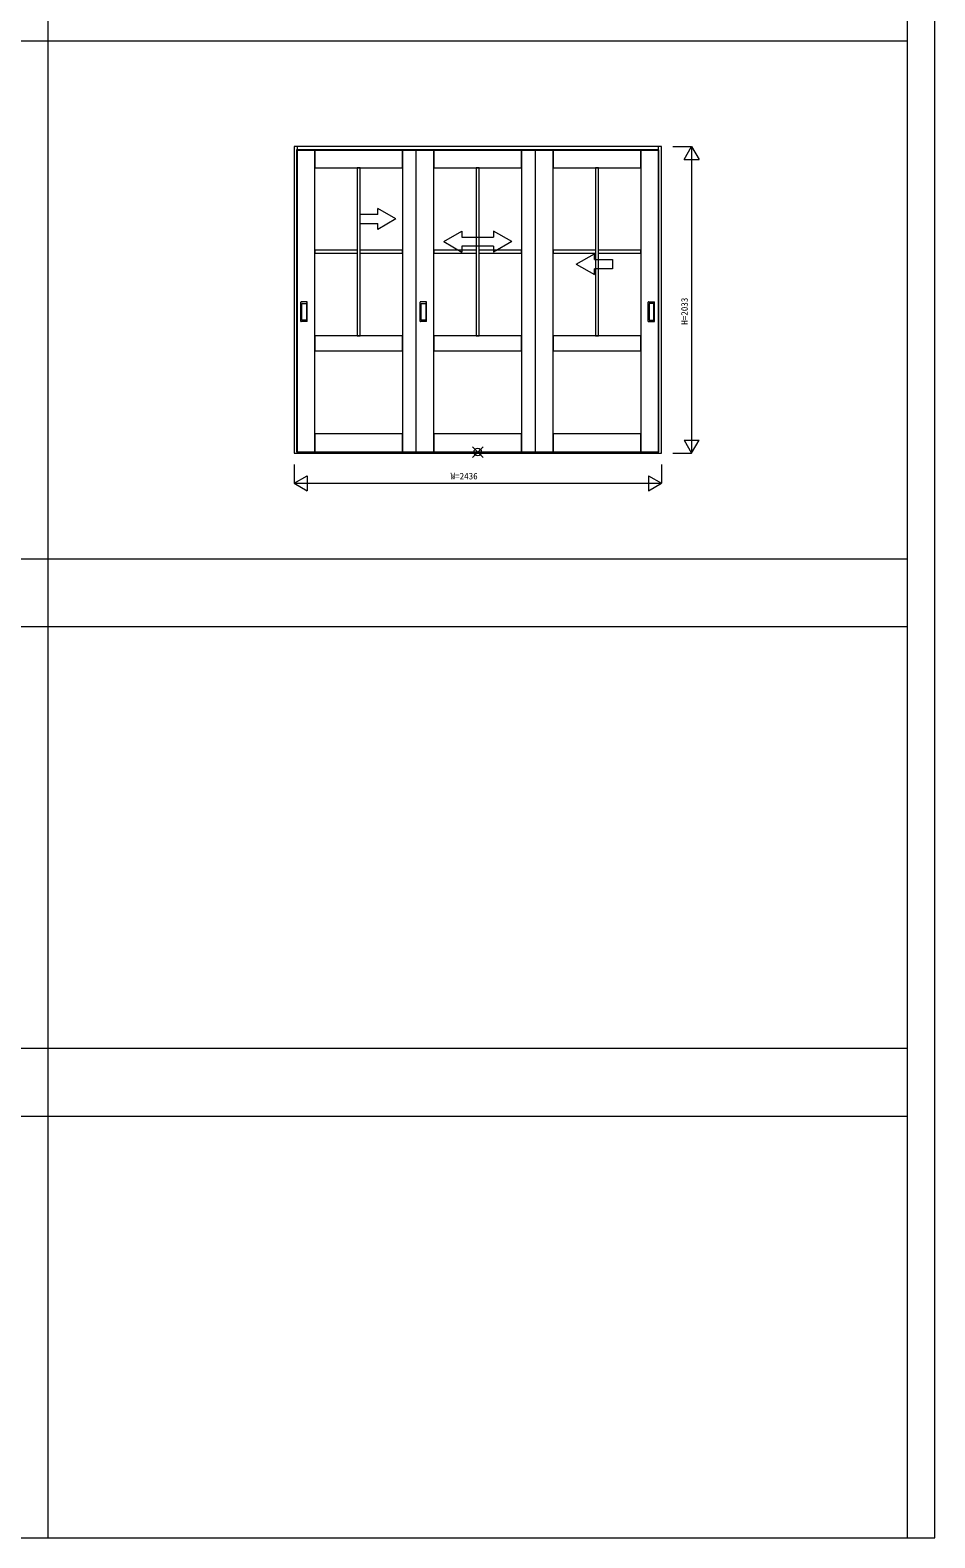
# Model space of a CAD drawing. Units: millimetres, scale not verified. Extents: x -14341 to 14341, y -10000 to 10000.
# Drawn here: x 8341 to 14341, y -10000 to 1 of the extents above; entities that cross this region are included whole.
import ezdxf
from ezdxf.enums import TextEntityAlignment as Align

# ---------------------------------------------------------------- set-up
doc = ezdxf.new("R2010")
doc.units = ezdxf.units.MM
doc.header["$LTSCALE"] = 50
for name, color, linetype, lineweight in [('0-1_YKK_F1', 7, 'Continuous', 18), ('0-2_YKK_IN', 1, 'Continuous', 18), ('0-3_YKK_A1', 4, 'Continuous', 18), ('0-4_YKK_N1', 2, 'Continuous', 18)]:
    doc.layers.add(name, color=color, linetype=linetype, lineweight=lineweight)
doc.styles.add('ＭＳ ゴシック', font='')
doc.styles.get('ＭＳ ゴシック').set_extended_font_data('MS Gothic')

msp = doc.modelspace()

# ---------------------------------------------------------------- linework, layer by layer
at = {"layer": '0-1_YKK_F1'}
for p, q in [((14159.49, -10000), (14159.49, 10000)), ((14340.51, -10000), (14340.51, 10000)), ((8459.49, -10000), (8459.49, 9500)), ((-14340.51, -70), (14159.49, -70)), ((-14340.51, -3505), (14159.49, -3505)), ((-14340.51, -3955), (14159.49, -3955)), ((-14340.51, -6752.5), (14159.49, -6752.5)), ((-14340.51, -7202.5), (14159.49, -7202.5)), ((-14340.51, -10000), (14340.51, -10000))]:
    msp.add_line(p, q, dxfattribs=at)
at = {"layer": '0-2_YKK_IN'}
for p, q in [((11274.14, -2832.86), (11344.85, -2762.14)), ((11274.14, -2762.14), (11344.85, -2832.86))]:
    msp.add_line(p, q, dxfattribs=at)
msp.add_circle((11309.49, -2797.5), 25, dxfattribs=at)
at = {"layer": '0-3_YKK_A1'}
for p, q in [((10111.49, -771), (10111.49, -2804)), ((12507.49, -795), (10111.49, -795)), ((12507.49, -798), (10111.49, -798)), ((12507.49, -2804), (12507.49, -771)), ((10766.99, -1251), (10646.99, -1181.72)), ((10646.99, -1221), (10646.99, -1181.72)), ((10766.99, -1251), (10646.99, -1320.28)), ((10646.99, -1320.28), (10646.99, -1281)), ((11084.49, -1401), (11204.49, -1331.72)), ((11204.49, -1331.72), (11204.49, -1371)), ((11204.49, -1371), (11414.49, -1371)), ((11414.49, -1331.72), (11414.49, -1371)), ((11534.49, -1401), (11414.49, -1331.72)), ((11084.49, -1401), (11204.49, -1471)), ((11204.49, -1431), (11204.49, -1471)), ((11414.49, -1431), (11204.49, -1431)), ((11534.49, -1401), (11414.49, -1471)), ((11414.49, -1431), (11414.49, -1471)), ((11962.99, -1551), (12082.99, -1481.72)), ((12082.99, -1521), (12082.99, -1481.72)), ((11962.99, -1551), (12082.99, -1620.28)), ((12082.99, -1620.28), (12082.99, -1581)), ((10136.99, -1930.5), (10136.99, -1802.5)), ((10177.99, -1801.5), (10137.99, -1801.5)), ((10142.99, -1920.5), (10142.99, -1812.5)), ((10143.99, -1811.5), (10171.99, -1811.5)), ((10172.99, -1812.5), (10172.99, -1920.5)), ((10178.99, -1930.5), (10178.99, -1802.5)), ((10927.99, -1930.5), (10927.99, -1802.5)), ((10968.99, -1801.5), (10928.99, -1801.5)), ((10933.99, -1920.5), (10933.99, -1812.5)), ((10934.99, -1811.5), (10962.99, -1811.5)), ((10963.99, -1812.5), (10963.99, -1920.5)), ((10969.99, -1930.5), (10969.99, -1802.5)), ((12439.99, -1930.5), (12439.99, -1802.5)), ((12440.99, -1801.5), (12480.99, -1801.5)), ((12445.99, -1812.5), (12445.99, -1920.5)), ((12474.99, -1811.5), (12446.99, -1811.5)), ((12475.99, -1920.5), (12475.99, -1812.5)), ((12481.99, -1930.5), (12481.99, -1802.5)), ((10177.99, -1931.5), (10137.99, -1931.5)), ((10171.99, -1921.5), (10143.99, -1921.5)), ((10968.99, -1931.5), (10928.99, -1931.5)), ((10962.99, -1921.5), (10934.99, -1921.5)), ((12440.99, -1931.5), (12480.99, -1931.5)), ((12446.99, -1921.5), (12474.99, -1921.5)), ((10111.49, -2800), (12507.49, -2800)), ((10810.99, -2796), (10930.99, -2796)), ((11599.99, -2796), (11719.99, -2796)), ((10111.49, -2804), (12507.49, -2804))]:
    msp.add_line(p, q, dxfattribs=at)
for points in [[(12507.49, -2804), (12527.49, -2804), (12527.49, -771), (10091.49, -771), (10091.49, -2804), (10111.49, -2804)], [(10930.99, -792), (10810.99, -792), (10810.99, -2796)], [(11719.99, -792), (11599.99, -792), (11599.99, -2796)], [(10646.99, -1221), (10526.99, -1221), (10526.99, -1281), (10646.99, -1281)], [(10509.49, -1459), (10227.99, -1459), (10227.99, -1479), (10509.49, -1479)], [(10529.49, -1479), (10810.99, -1479), (10810.99, -1459), (10529.49, -1459)], [(11299.49, -1459), (11018.99, -1459), (11018.99, -1479), (11299.49, -1479)], [(11319.49, -1479), (11599.99, -1479), (11599.99, -1459), (11319.49, -1459)], [(12090.49, -1459), (11809.99, -1459), (11809.99, -1479), (12090.49, -1479)], [(12110.49, -1479), (12390.99, -1479), (12390.99, -1459), (12110.49, -1459)], [(12082.99, -1521), (12202.99, -1521), (12202.99, -1581), (12082.99, -1581)]]:
    msp.add_lwpolyline(points, dxfattribs=at)
for points in [[(10107.99, -2796), (10227.99, -2796), (10227.99, -792), (10107.99, -792)], [(10227.99, -912), (10810.99, -912), (10810.99, -792), (10227.99, -792)], [(10898.99, -2796), (11018.99, -2796), (11018.99, -792), (10898.99, -792)], [(11018.99, -912), (11599.99, -912), (11599.99, -792), (11018.99, -792)], [(11689.99, -2796), (11809.99, -2796), (11809.99, -792), (11689.99, -792)], [(11809.99, -912), (12390.99, -912), (12390.99, -792), (11809.99, -792)], [(12390.99, -2796), (12510.99, -2796), (12510.99, -792), (12390.99, -792)], [(10509.49, -912), (10509.49, -2026), (10529.49, -2026), (10529.49, -912)], [(11299.49, -912), (11299.49, -2026), (11319.49, -2026), (11319.49, -912)], [(12090.49, -912), (12090.49, -2026), (12110.49, -2026), (12110.49, -912)], [(10227.99, -2126), (10810.99, -2126), (10810.99, -2026), (10227.99, -2026)], [(11018.99, -2126), (11599.99, -2126), (11599.99, -2026), (11018.99, -2026)], [(11809.99, -2126), (12390.99, -2126), (12390.99, -2026), (11809.99, -2026)], [(10227.99, -2796), (10810.99, -2796), (10810.99, -2676), (10227.99, -2676)], [(11018.99, -2796), (11599.99, -2796), (11599.99, -2676), (11018.99, -2676)], [(11809.99, -2796), (12390.99, -2796), (12390.99, -2676), (11809.99, -2676)]]:
    msp.add_lwpolyline(points, close=True, dxfattribs=at)
for centre, start, end in [((10137.99, -1802.5), 90, 180), ((10143.99, -1812.5), 90, 180), ((10171.99, -1812.5), 0, 90), ((10177.99, -1802.5), 0, 90), ((10928.99, -1802.5), 90, 180), ((10934.99, -1812.5), 90, 180), ((10962.99, -1812.5), 0, 90), ((10968.99, -1802.5), 0, 90), ((12440.99, -1802.5), 90, 180), ((12446.99, -1812.5), 90, 180), ((12474.99, -1812.5), 360, 90), ((12480.99, -1802.5), 0, 90), ((10137.99, -1930.5), 180, 270), ((10143.99, -1920.5), 180, 270), ((10171.99, -1920.5), 270, 0), ((10177.99, -1930.5), 270, 0), ((10928.99, -1930.5), 180, 270), ((10934.99, -1920.5), 180, 270), ((10962.99, -1920.5), 270, 0), ((10968.99, -1930.5), 270, 0), ((12440.99, -1930.5), 180, 270), ((12446.99, -1920.5), 180, 270), ((12474.99, -1920.5), 270, 360), ((12480.99, -1930.5), 270, 0)]:
    msp.add_arc(centre, 1, start, end, dxfattribs=at)
at = {"layer": '0-4_YKK_N1'}
for p, q in [((12602.49, -771), (12727.49, -771)), ((12727.49, -771), (12727.49, -2804)), ((12677.49, -857.6), (12777.49, -857.6)), ((12677.49, -2717.4), (12777.49, -2717.4)), ((12527.49, -2879), (12527.49, -3004)), ((12602.49, -2804), (12727.49, -2804)), ((10091.49, -3004), (10178.09, -2954)), ((10178.09, -2954), (10178.09, -3054)), ((12440.89, -2954), (12527.49, -3004)), ((10091.49, -3004), (10178.09, -3054))]:
    msp.add_line(p, q, dxfattribs=at)
for points in [[(12677.49, -857.6), (12727.49, -771), (12777.49, -857.6)], [(12677.49, -2717.4), (12727.49, -2804), (12777.49, -2717.4)], [(10091.49, -2879), (10091.49, -3004), (12527.49, -3004)], [(12440.89, -2954), (12440.89, -3054), (12527.49, -3004)]]:
    msp.add_lwpolyline(points, dxfattribs=at)

# ---------------------------------------------------------------- texts
at = {"layer": '0-4_YKK_N1', "color": 7, "style": 'ＭＳ ゴシック'}
msp.add_text('H=2033', height=43.99, rotation=90, dxfattribs=at).set_placement((12715.49, -1952.5), align=Align.BOTTOM_LEFT)
msp.add_text('W=2436', height=43.99, dxfattribs=at).set_placement((11129.49, -2992), align=Align.BOTTOM_LEFT)

doc.saveas('drawing.dxf')
